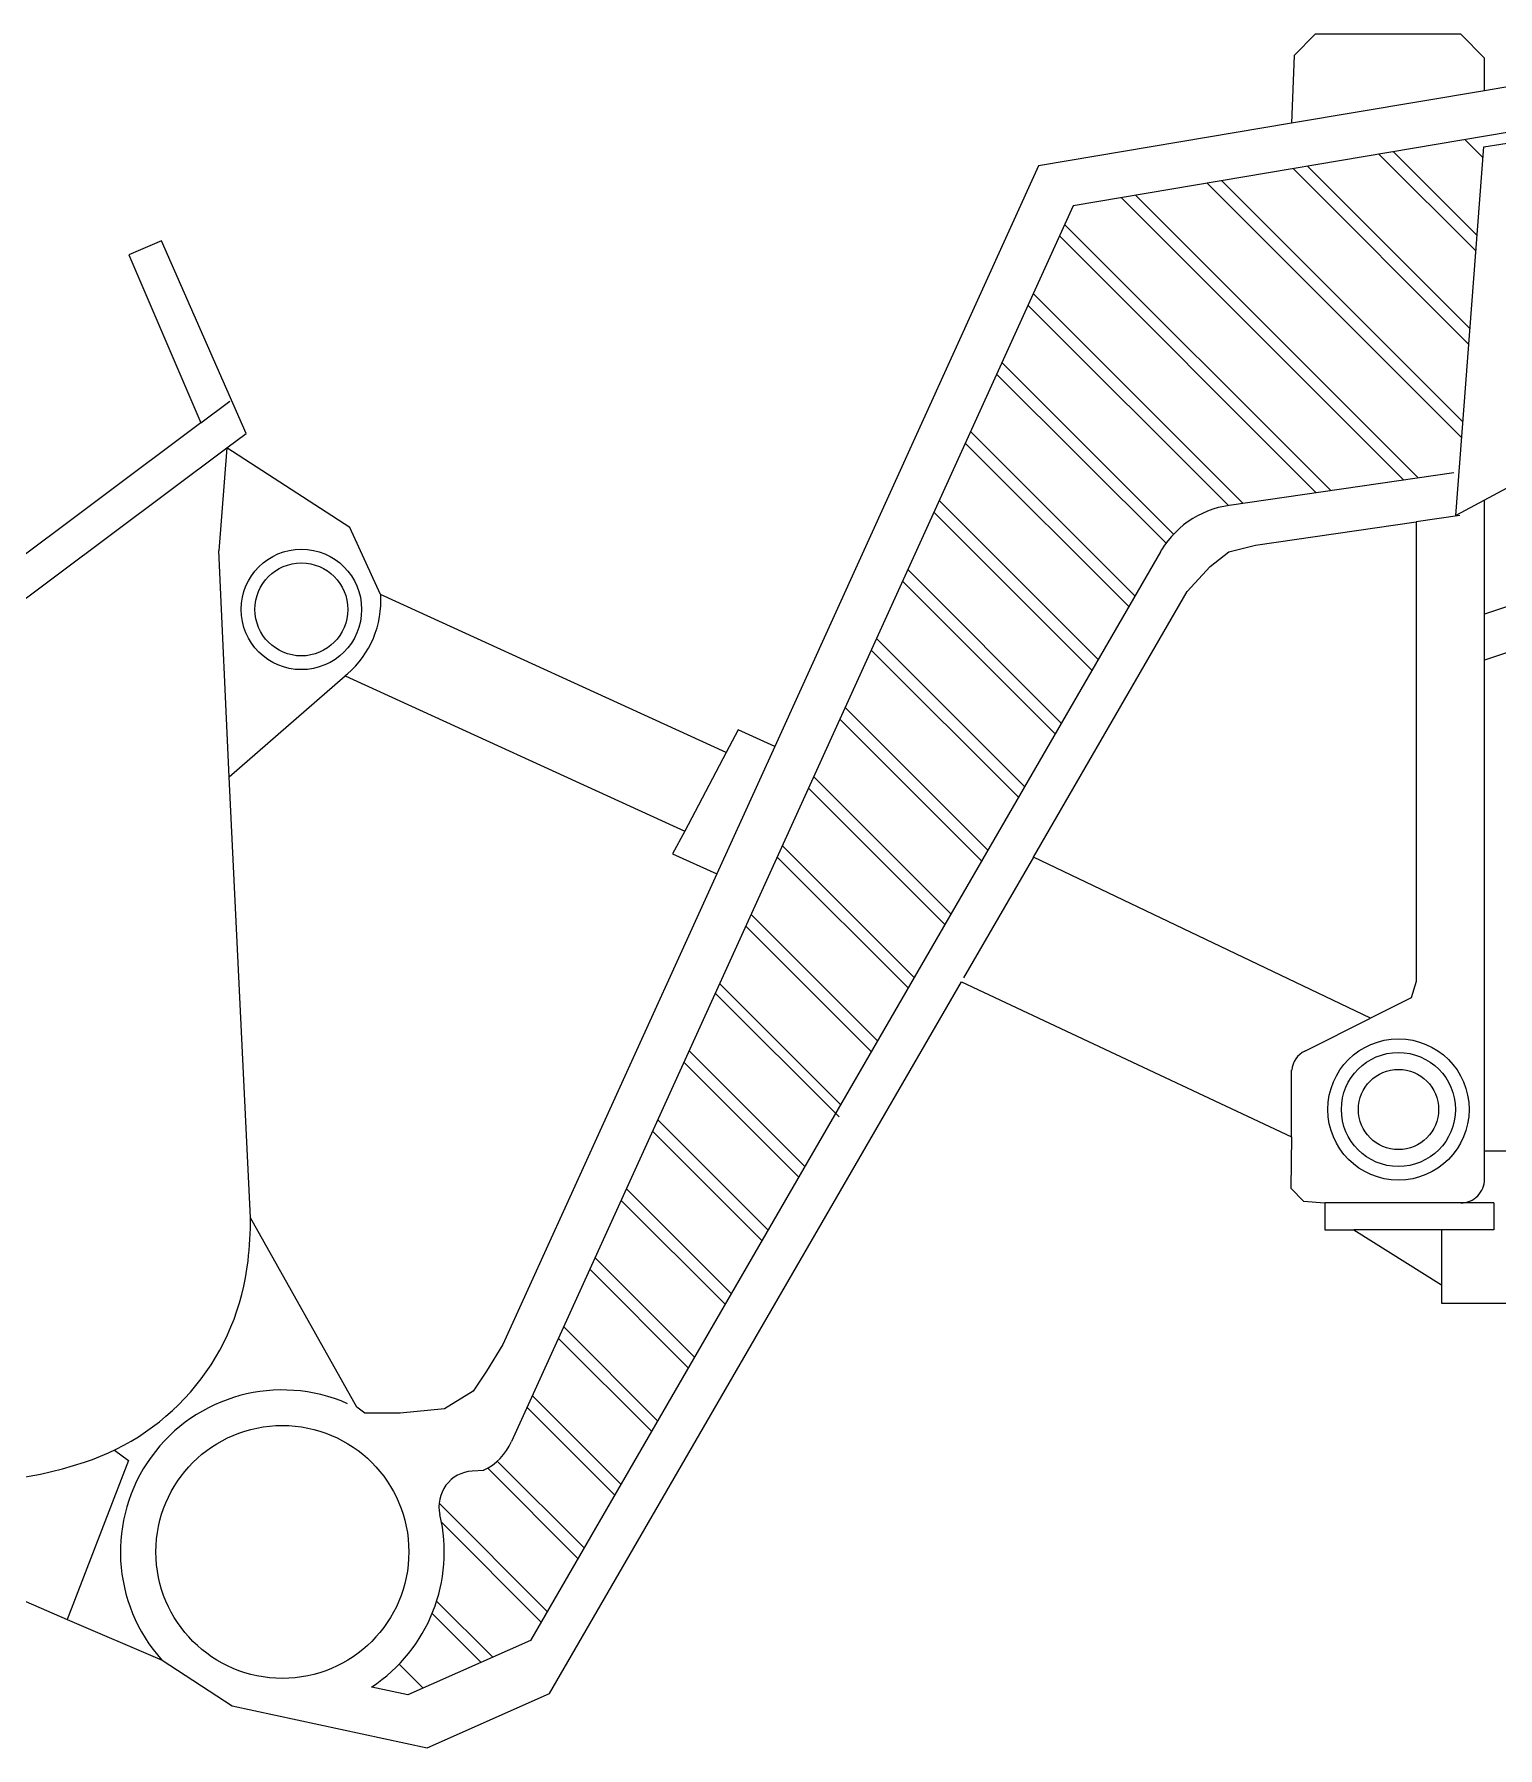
# Model space of a CAD drawing. Extents: x -121210 to 57230, y 84783 to 157800.
# Drawn here: x -34062 to -32207, y 135219 to 137392 of the extents above; entities that cross this region are included whole.
import ezdxf

# ---------------------------------------------------------------- set-up
doc = ezdxf.new("R2010")
doc.units = 0
doc.header["$MEASUREMENT"] = 0
doc.layers.get('0').update_dxf_attribs({"linetype": 'CONTINUOUS'})

# ---------------------------------------------------------------- blocks, each defined once
blk = doc.blocks.new('A$C6084676A')
for p, q in [((1.9921, 1.634), (1.9743, 1.6161)), ((2.1152, 1.634), (1.9921, 1.634)), ((2.1352, 1.6139), (2.1152, 1.634)), ((1.9743, 1.6161), (1.9721, 1.5588)), ((2.3344, 1.62), (2.1352, 1.5863)), ((2.1352, 1.5863), (2.1352, 1.6139)), ((2.3363, 1.5817), (1.7874, 1.4891)), ((2.1352, 1.5863), (1.9721, 1.5588)), ((2.1347, 1.5388), (2.3282, 1.57)), ((1.9721, 1.5588), (1.7581, 1.5227)), ((2.111, 1.2272), (2.1347, 1.5388)), ((2.134, 1.5295), (2.1185, 1.545)), ((1.7581, 1.5227), (1.5351, 1.0319)), ((2.123, 1.3849), (1.9854, 1.5225)), ((2.128, 1.4506), (2.0459, 1.5327)), ((2.129, 1.4638), (2.058, 1.5348)), ((2.116, 1.2929), (1.9007, 1.5082)), ((2.117, 1.306), (1.9128, 1.5103)), ((2.122, 1.3718), (1.9733, 1.5205)), ((2.0669, 1.2572), (1.8281, 1.496)), ((2.0792, 1.259), (1.8402, 1.498)), ((1.7874, 1.4891), (1.3127, 0.4443)), ((1.9928, 1.2464), (1.7758, 1.4635)), ((2.0051, 1.2482), (1.7802, 1.4732)), ((1.0168, 1.4594), (0.9892, 1.4476)), ((1.0883, 1.2966), (1.0168, 1.4594)), ((2.5414, 1.4587), (2.111, 1.2272)), ((0.9892, 1.4476), (1.0499, 1.3054)), ((1.9187, 1.2356), (1.7492, 1.4051)), ((1.9311, 1.2374), (1.7537, 1.4148)), ((1.8723, 1.2114), (1.7272, 1.3565)), ((1.8659, 1.2037), (1.7227, 1.3468)), ((1.0499, 1.3054), (1.0746, 1.3239)), ((1.0499, 1.3054), (0.1703, 0.6476)), ((1.0719, 1.2844), (1.0883, 1.2966)), ((1.8396, 1.1592), (1.7006, 1.2982)), ((0.1672, 0.6078), (1.0719, 1.2844)), ((1.0719, 1.2844), (1.0653, 1.1973)), ((1.1759, 1.217), (1.0719, 1.2844)), ((1.8344, 1.1502), (1.6962, 1.2884)), ((2.1091, 1.2634), (1.9194, 1.2357)), ((2.519, 1.2701), (2.1352, 1.1439)), ((1.8085, 1.1055), (1.6741, 1.2398)), ((2.1352, 0.6662), (2.1352, 1.2401)), ((2.5374, 1.2372), (2.1352, 1.105)), ((1.202, 1.1603), (1.1759, 1.217)), ((1.8033, 1.0965), (1.6697, 1.2301)), ((2.1144, 1.2273), (2.0775, 1.2219)), ((1.0739, 1.0062), (1.0653, 1.1973)), ((1.8612, 1.1966), (1.3286, 0.2762)), ((1.7774, 1.0517), (1.6476, 1.1815)), ((1.494, 1.0268), (1.202, 1.1603)), ((1.494, 1.0268), (1.202, 1.1603)), ((1.7722, 1.0427), (1.6432, 1.1717)), ((1.7463, 0.998), (1.6211, 1.1231)), ((1.7411, 0.989), (1.6167, 1.1134)), ((1.0739, 1.0062), (1.1721, 1.0916)), ((1.1739, 1.0932), (1.1721, 1.0916)), ((1.1721, 1.0916), (1.459, 0.9604)), ((1.7152, 0.9442), (1.5946, 1.0648)), ((1.5042, 1.046), (1.494, 1.0268)), ((1.5351, 1.0319), (1.5042, 1.046)), ((1.71, 0.9352), (1.5902, 1.0551)), ((1.5351, 1.0319), (1.4861, 0.9242)), ((1.494, 1.0268), (1.459, 0.9604)), ((1.0921, 0.6336), (1.0739, 1.0062)), ((1.6841, 0.8905), (1.5681, 1.0064)), ((1.6789, 0.8815), (1.5637, 0.9967)), ((1.459, 0.9604), (1.4488, 0.9412)), ((1.653, 0.8367), (1.5416, 0.9481)), ((1.4488, 0.9412), (1.4861, 0.9242)), ((1.6478, 0.8278), (1.5372, 0.9384)), ((1.7539, 0.9383), (1.6948, 0.8363)), ((1.4861, 0.9242), (1.3054, 0.5265)), ((1.6219, 0.783), (1.5151, 0.8898)), ((1.6167, 0.774), (1.5107, 0.88)), ((1.3448, 0.2315), (1.6929, 0.8331)), ((1.5908, 0.7292), (1.4886, 0.8314)), ((1.6929, 0.8331), (1.9721, 0.7019)), ((1.5895, 0.7188), (1.4849, 0.8234)), ((1.9833, 0.7744), (2.0388, 0.8022)), ((1.5605, 0.677), (1.4628, 0.7747)), ((1.5554, 0.668), (1.4584, 0.765)), ((1.9721, 0.7019), (1.9721, 0.7583)), ((1.5294, 0.6233), (1.4363, 0.7164)), ((1.5243, 0.6143), (1.4319, 0.7067)), ((1.9721, 0.7019), (1.9713, 0.6585)), ((2.2775, 0.6899), (2.1352, 0.6899)), ((1.4983, 0.5695), (1.4098, 0.6581)), ((1.9713, 0.6585), (1.9822, 0.6476)), ((1.4932, 0.5606), (1.4054, 0.6483)), ((1.9822, 0.6476), (2.0001, 0.6461)), ((2.0001, 0.6461), (2.0001, 0.6234)), ((2.1429, 0.6461), (2.0001, 0.6461)), ((2.1429, 0.6461), (2.1429, 0.6234)), ((1.1818, 0.4734), (1.0921, 0.6336)), ((2.0001, 0.6234), (2.0248, 0.6234)), ((2.0248, 0.6234), (2.0987, 0.5769)), ((2.1429, 0.6234), (2.0248, 0.6234)), ((2.0987, 0.6234), (2.0987, 0.5769)), ((1.4672, 0.5158), (1.3833, 0.5997)), ((1.462, 0.5068), (1.3789, 0.59)), ((2.0987, 0.5769), (2.0987, 0.5614)), ((2.0987, 0.5614), (2.2775, 0.5614)), ((1.4361, 0.462), (1.3568, 0.5414)), ((1.3054, 0.5265), (1.2916, 0.5039)), ((1.4309, 0.4531), (1.3524, 0.5316)), ((1.2916, 0.5039), (1.2803, 0.487)), ((1.2803, 0.487), (1.256, 0.472)), ((1.405, 0.4083), (1.3303, 0.483)), ((1.1886, 0.4683), (1.1818, 0.4734)), ((1.1886, 0.4683), (1.1886, 0.4683)), ((1.2186, 0.4683), (1.1886, 0.4683)), ((1.256, 0.472), (1.2186, 0.4683)), ((1.3998, 0.3993), (1.3258, 0.4733)), ((0.9769, 0.4372), (0.9888, 0.4283)), ((0.9888, 0.4283), (0.937, 0.2941)), ((1.3687, 0.3456), (1.2925, 0.4218)), ((1.3739, 0.3545), (1.3006, 0.4278)), ((1.2891, 0.42), (1.2793, 0.4194)), ((0.6874, 0.4017), (0.937, 0.2941)), ((1.3428, 0.3008), (1.2514, 0.3922)), ((1.3376, 0.2918), (1.2536, 0.3759)), ((1.2967, 0.2621), (1.2493, 0.3094)), ((0.937, 0.2941), (1.0173, 0.2595)), ((1.2869, 0.2577), (1.2455, 0.2991)), ((1.3286, 0.2762), (1.2251, 0.2303)), ((1.0173, 0.2595), (1.0764, 0.221)), ((1.2379, 0.236), (1.2176, 0.2563)), ((1.2251, 0.2303), (1.1944, 0.2369)), ((1.0764, 0.221), (1.2413, 0.1856)), ((1.2413, 0.1856), (1.3448, 0.2315))]:
    blk.add_line(p, q)
blk.add_lwpolyline([(2.0663, 0.816), (2.0388, 0.8022), (1.7539, 0.9383), (1.8839, 1.1631), (1.9032, 1.1842), (1.919, 1.1965), (1.9416, 1.2022), (2.0775, 1.2219), (2.0775, 0.8332), (2.0731, 0.8196)], close=True)
for points in [[(1.0458, 0.4917, 0.144165), (1.0899, 0.5972, 0.025425), (1.0921, 0.6336, 0.039746)], [(0.5928, 0.4797, 0.019449), (0.6444, 0.454, 0.077893), (0.7999, 0.4114, 0.107177), (0.9515, 0.4269, 0.144165), (1.0458, 0.4917, 0.144165)]]:
    blk.add_lwpolyline(points, format="xyb")
for centre, radius in [((1.135, 1.1478), 0.0509), ((1.135, 1.1478), 0.0393), ((2.0624, 0.7251), 0.0597), ((2.0624, 0.7251), 0.0482), ((2.0624, 0.7251), 0.0339), ((1.1189, 0.3511), 0.1069)]:
    blk.add_circle(centre, radius)
for centre, radius, start, end in [((1.9305, 1.1565), 0.08, 97.9822, 152.1144), ((1.1199, 1.1553), 0.0823, 311.0456, 3.4874), ((1.9921, 0.7565), 0.02, 116.344, 174.7661), ((2.1152, 0.6661), 0.02, 270, 0.4038), ((1.1189, 0.3511), 0.1369, 66.2359, 222.0258), ((1.2671, 0.465), 0.05, 296.0165, 335.5639), ((1.2812, 0.3896), 0.0299, 93.6775, 193.3266), ((1.1189, 0.3511), 0.1369, 303.4562, 13.3266)]:
    blk.add_arc(centre, radius, start, end)
blk = doc.blocks.new('A$C56632E43')
at = {"xscale": 1000, "yscale": 1000, "zscale": 1000}
blk.add_blockref('A$C6084676A', (0, 0), dxfattribs=at)

msp = doc.modelspace()

# ---------------------------------------------------------------- block references
at = {"xscale": 1.5, "yscale": 1.5, "zscale": 1.5}
msp.add_blockref('A$C56632E43', (-35426, 134940.6), dxfattribs=at)

doc.saveas('drawing.dxf')
